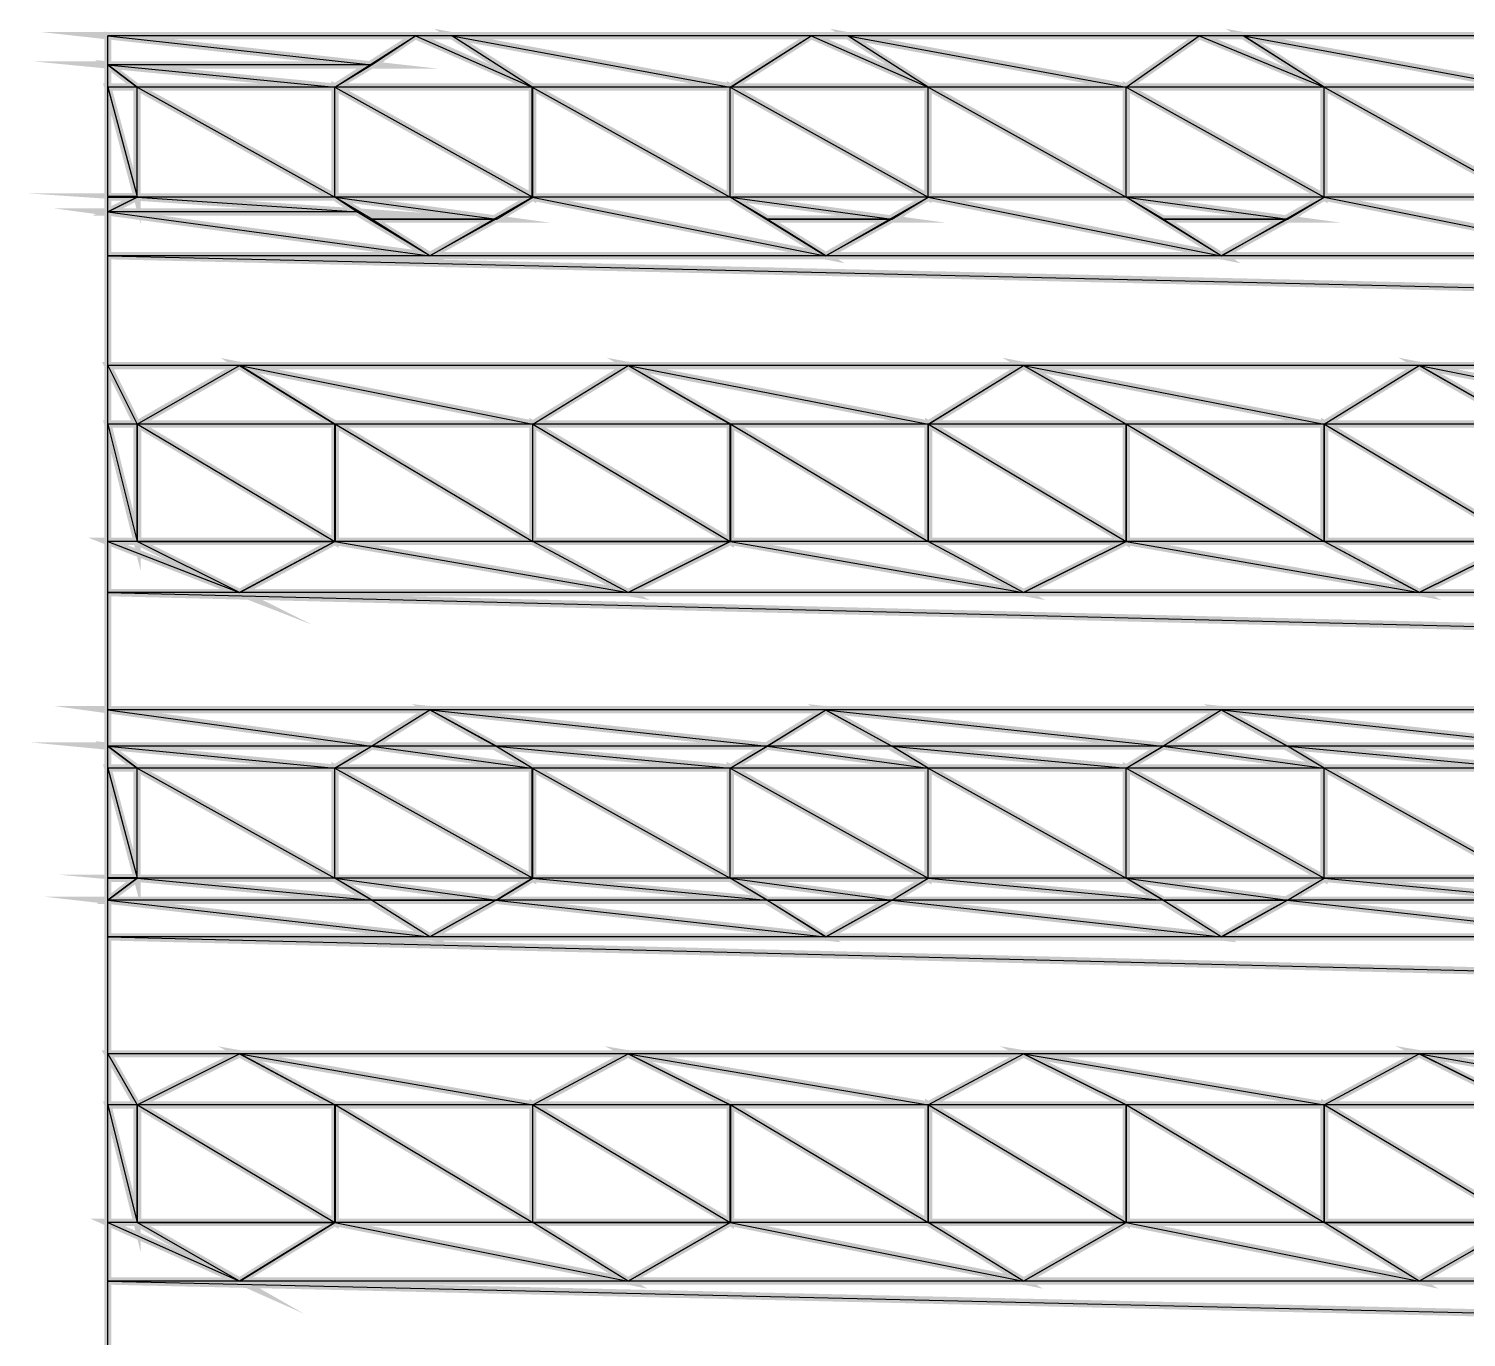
# Model space of a CAD drawing. Header units: metres. Extents: x 3290 to 4536, y 1562 to 1983.
# Drawn here: x 4196.54 to 4201.71, y 1675.25 to 1679.95 of the extents above; entities that cross this region are included whole.
import ezdxf

# ---------------------------------------------------------------- set-up
doc = ezdxf.new("R2010")
doc.units = ezdxf.units.M
for name, color, linetype in [('C00-00-00-BLACK', 7, 'Continuous'), ('C62-64-65', 252, 'Continuous'), ('C93-95-97', 253, 'Continuous')]:
    doc.layers.add(name, color=color, linetype=linetype)

msp = doc.modelspace()

# ---------------------------------------------------------------- linework, layer by layer
at = {"layer": 'C00-00-00-BLACK', "const_width": 0.0263}
for points in [[(4196.8216, 1679.9252), (4213.812, 1679.9252)], [(4196.8216, 1671.552), (4196.8216, 1679.9252)], [(4197.6378, 1679.7407), (4197.9272, 1679.9252)], [(4198.0589, 1679.9252), (4198.3496, 1679.7407)], [(4199.0595, 1679.7407), (4199.3508, 1679.9252)], [(4199.4818, 1679.9252), (4199.7706, 1679.7407)], [(4200.4831, 1679.7407), (4200.7458, 1679.9252)], [(4200.9035, 1679.9252), (4201.1942, 1679.7407)], [(4196.8216, 1679.8202), (4196.9266, 1679.7407)], [(4196.9266, 1679.7407), (4196.9266, 1679.3451)], [(4197.6378, 1679.7407), (4197.6378, 1679.3451)], [(4198.3496, 1679.7407), (4198.3496, 1679.3451)], [(4199.0595, 1679.7407), (4199.0595, 1679.3451)], [(4199.7706, 1679.7407), (4199.7706, 1679.3451)], [(4200.4831, 1679.7407), (4200.4831, 1679.3451)], [(4201.1942, 1679.7407), (4201.1942, 1679.3451)], [(4196.8216, 1679.2916), (4196.9266, 1679.3451)], [(4197.6378, 1679.3451), (4197.9794, 1679.1345)], [(4197.9794, 1679.1345), (4198.3496, 1679.3451)], [(4199.0595, 1679.3451), (4199.403, 1679.1345)], [(4199.403, 1679.1345), (4199.7706, 1679.3451)], [(4200.4831, 1679.3451), (4200.8247, 1679.1345)], [(4200.8247, 1679.1345), (4201.1942, 1679.3451)], [(4196.9266, 1678.5289), (4197.2949, 1678.7395)], [(4197.2949, 1678.7395), (4197.6378, 1678.5289)], [(4198.3496, 1678.5289), (4198.6918, 1678.7395)], [(4198.6918, 1678.7395), (4199.0595, 1678.5289)], [(4199.7706, 1678.5289), (4200.1141, 1678.7395)], [(4200.1141, 1678.7395), (4200.4831, 1678.5289)], [(4201.1942, 1678.5289), (4201.5358, 1678.7395)], [(4201.5358, 1678.7395), (4201.906, 1678.5289)], [(4196.9266, 1678.5289), (4196.9266, 1678.1072)], [(4197.6378, 1678.5289), (4197.6378, 1678.1072)], [(4198.3496, 1678.5289), (4198.3496, 1678.1072)], [(4199.0595, 1678.5289), (4199.0595, 1678.1072)], [(4199.7706, 1678.5289), (4199.7706, 1678.1072)], [(4200.4831, 1678.5289), (4200.4831, 1678.1072)], [(4201.1942, 1678.5289), (4201.1942, 1678.1072)], [(4196.9266, 1678.1072), (4197.2949, 1677.9233)], [(4197.2949, 1677.9233), (4197.6378, 1678.1072)], [(4198.3496, 1678.1072), (4198.6918, 1677.9233)], [(4198.6918, 1677.9233), (4199.0595, 1678.1072)], [(4199.7706, 1678.1072), (4200.1141, 1677.9233)], [(4200.1141, 1677.9233), (4200.4831, 1678.1072)], [(4201.1942, 1678.1072), (4201.5358, 1677.9233)], [(4201.5358, 1677.9233), (4201.906, 1678.1072)], [(4197.6378, 1677.2923), (4197.9794, 1677.5022)], [(4197.9794, 1677.5022), (4198.3496, 1677.2923)], [(4199.0595, 1677.2923), (4199.403, 1677.5022)], [(4199.403, 1677.5022), (4199.7706, 1677.2923)], [(4200.4831, 1677.2923), (4200.8247, 1677.5022)], [(4200.8247, 1677.5022), (4201.1942, 1677.2923)], [(4196.8216, 1677.3712), (4196.9266, 1677.2923)], [(4196.9266, 1677.2923), (4196.9266, 1676.896)], [(4197.6378, 1677.2923), (4197.6378, 1676.896)], [(4198.3496, 1677.2923), (4198.3496, 1676.896)], [(4199.0595, 1677.2923), (4199.0595, 1676.896)], [(4199.7706, 1677.2923), (4199.7706, 1676.896)], [(4200.4831, 1677.2923), (4200.4831, 1676.896)], [(4201.1942, 1677.2923), (4201.1942, 1676.896)], [(4196.8216, 1676.8172), (4196.9266, 1676.896)], [(4197.6378, 1676.896), (4197.9794, 1676.6855)], [(4197.9794, 1676.6855), (4198.3496, 1676.896)], [(4199.0595, 1676.896), (4199.403, 1676.6855)], [(4199.403, 1676.6855), (4199.7706, 1676.896)], [(4200.4831, 1676.896), (4200.8247, 1676.6855)], [(4200.8247, 1676.6855), (4201.1942, 1676.896)], [(4196.9266, 1676.0811), (4197.2949, 1676.265)], [(4197.2949, 1676.265), (4197.6378, 1676.0811)], [(4198.3496, 1676.0811), (4198.6918, 1676.265)], [(4198.6918, 1676.265), (4199.0595, 1676.0811)], [(4199.7706, 1676.0811), (4200.1141, 1676.265)], [(4200.1141, 1676.265), (4200.4831, 1676.0811)], [(4201.1942, 1676.0811), (4201.5358, 1676.265)], [(4201.5358, 1676.265), (4201.906, 1676.0811)], [(4196.9266, 1676.0811), (4196.9266, 1675.6588)], [(4197.6378, 1676.0811), (4197.6378, 1675.6588)], [(4198.3496, 1676.0811), (4198.3496, 1675.6588)], [(4199.0595, 1676.0811), (4199.0595, 1675.6588)], [(4199.7706, 1676.0811), (4199.7706, 1675.6588)], [(4200.4831, 1676.0811), (4200.4831, 1675.6588)], [(4201.1942, 1676.0811), (4201.1942, 1675.6588)], [(4196.9266, 1675.6588), (4197.2949, 1675.4482)], [(4197.2949, 1675.4482), (4197.6378, 1675.6588)], [(4198.3496, 1675.6588), (4198.6918, 1675.4482)], [(4198.6918, 1675.4482), (4199.0595, 1675.6588)], [(4199.7706, 1675.6588), (4200.1141, 1675.4482)], [(4200.1141, 1675.4482), (4200.4831, 1675.6588)], [(4201.1942, 1675.6588), (4201.5358, 1675.4482)], [(4201.5358, 1675.4482), (4201.906, 1675.6588)]]:
    msp.add_lwpolyline(points, dxfattribs=at)
at = {"layer": 'C62-64-65', "const_width": 0.0263}
for points in [[(4197.9272, 1679.9252), (4198.3477, 1679.7407), (4197.6378, 1679.7407), (4197.9272, 1679.9252)], [(4198.0589, 1679.9252), (4197.9272, 1679.9252), (4198.3477, 1679.7407), (4198.0589, 1679.9252)], [(4199.3508, 1679.9252), (4199.7706, 1679.7407), (4199.0613, 1679.7407), (4199.3508, 1679.9252)], [(4199.4818, 1679.9252), (4199.3508, 1679.9252), (4199.7706, 1679.7407), (4199.4818, 1679.9252)], [(4200.7458, 1679.9252), (4201.1942, 1679.7407), (4200.4831, 1679.7407), (4200.7458, 1679.9252)], [(4200.9035, 1679.9252), (4200.7458, 1679.9252), (4201.1942, 1679.7407), (4200.9035, 1679.9252)], [(4196.8216, 1679.8202), (4196.9266, 1679.7407), (4196.8216, 1679.7407), (4196.8216, 1679.8202)], [(4196.8216, 1679.7407), (4196.9266, 1679.3469), (4196.8216, 1679.3469), (4196.8216, 1679.7407)], [(4197.6378, 1679.7407), (4198.3496, 1679.3451), (4197.6378, 1679.3451), (4197.6378, 1679.7407)], [(4199.0595, 1679.7407), (4199.7706, 1679.3451), (4199.0595, 1679.3451), (4199.0595, 1679.7407)], [(4200.4831, 1679.7407), (4201.1942, 1679.3451), (4200.4831, 1679.3451), (4200.4831, 1679.7407)], [(4196.9266, 1679.7407), (4196.8216, 1679.7407), (4196.9266, 1679.3469), (4196.9266, 1679.7407)], [(4198.3496, 1679.7407), (4197.6378, 1679.7407), (4198.3496, 1679.3451), (4198.3496, 1679.7407)], [(4199.7706, 1679.7407), (4199.0595, 1679.7407), (4199.7706, 1679.3451), (4199.7706, 1679.7407)], [(4201.1942, 1679.7407), (4200.4831, 1679.7407), (4201.1942, 1679.3451), (4201.1942, 1679.7407)], [(4196.8216, 1679.3451), (4196.9266, 1679.3451), (4196.8216, 1679.2916), (4196.8216, 1679.3451)], [(4198.3496, 1679.3451), (4197.6378, 1679.3451), (4198.2185, 1679.2662), (4198.3496, 1679.3451)], [(4197.6378, 1679.3451), (4198.2185, 1679.2662), (4197.7713, 1679.2662), (4197.6378, 1679.3451)], [(4199.7706, 1679.3451), (4199.0595, 1679.3451), (4199.6402, 1679.2662), (4199.7706, 1679.3451)], [(4199.0595, 1679.3451), (4199.6402, 1679.2662), (4199.1924, 1679.2662), (4199.0595, 1679.3451)], [(4201.1942, 1679.3451), (4200.4831, 1679.3451), (4201.0625, 1679.2662), (4201.1942, 1679.3451)], [(4200.4831, 1679.3451), (4201.0625, 1679.2662), (4200.616, 1679.2662), (4200.4831, 1679.3451)], [(4197.7701, 1679.2662), (4198.2166, 1679.2662), (4197.9794, 1679.1345), (4197.7701, 1679.2662)], [(4199.1905, 1679.2662), (4199.6402, 1679.2662), (4199.403, 1679.1345), (4199.1905, 1679.2662)], [(4200.6141, 1679.2662), (4201.0625, 1679.2662), (4200.8247, 1679.1345), (4200.6141, 1679.2662)], [(4197.2949, 1678.7395), (4197.6378, 1678.5289), (4196.9266, 1678.5289), (4197.2949, 1678.7395)], [(4198.6918, 1678.7395), (4199.0595, 1678.5289), (4198.3496, 1678.5289), (4198.6918, 1678.7395)], [(4200.1141, 1678.7395), (4200.4831, 1678.5289), (4199.7706, 1678.5289), (4200.1141, 1678.7395)], [(4201.5358, 1678.7395), (4201.906, 1678.5289), (4201.1942, 1678.5289), (4201.5358, 1678.7395)], [(4197.6378, 1678.5289), (4196.9285, 1678.5289), (4197.6378, 1678.1072), (4197.6378, 1678.5289)], [(4196.9285, 1678.5289), (4197.6378, 1678.1072), (4196.9285, 1678.1072), (4196.9285, 1678.5289)], [(4199.0595, 1678.5289), (4198.3496, 1678.5289), (4199.0595, 1678.1072), (4199.0595, 1678.5289)], [(4198.3496, 1678.5289), (4199.0595, 1678.1072), (4198.3496, 1678.1072), (4198.3496, 1678.5289)], [(4200.4831, 1678.5289), (4199.7725, 1678.5289), (4200.4831, 1678.1072), (4200.4831, 1678.5289)], [(4199.7725, 1678.5289), (4200.4831, 1678.1072), (4199.7725, 1678.1072), (4199.7725, 1678.5289)], [(4201.906, 1678.5289), (4201.1961, 1678.5289), (4201.906, 1678.1072), (4201.906, 1678.5289)], [(4201.1961, 1678.5289), (4201.906, 1678.1072), (4201.1961, 1678.1072), (4201.1961, 1678.5289)], [(4196.9266, 1678.1072), (4197.6378, 1678.1072), (4197.2949, 1677.9233), (4196.9266, 1678.1072)], [(4198.3496, 1678.1072), (4199.0595, 1678.1072), (4198.6918, 1677.9233), (4198.3496, 1678.1072)], [(4199.7706, 1678.1072), (4200.4831, 1678.1072), (4200.1141, 1677.9233), (4199.7706, 1678.1072)], [(4201.1942, 1678.1072), (4201.906, 1678.1072), (4201.5358, 1677.9233), (4201.1942, 1678.1072)], [(4197.9794, 1677.5022), (4198.2166, 1677.3712), (4197.7701, 1677.3712), (4197.9794, 1677.5022)], [(4199.403, 1677.5022), (4199.6402, 1677.3712), (4199.1905, 1677.3712), (4199.403, 1677.5022)], [(4200.8247, 1677.5022), (4201.0625, 1677.3712), (4200.6141, 1677.3712), (4200.8247, 1677.5022)], [(4196.8216, 1677.3712), (4196.9266, 1677.2923), (4196.8216, 1677.2923), (4196.8216, 1677.3712)], [(4196.8216, 1677.2923), (4196.9266, 1676.8979), (4196.8216, 1676.8979), (4196.8216, 1677.2923)], [(4198.2166, 1677.3712), (4197.7701, 1677.3712), (4198.3477, 1677.2923), (4198.2166, 1677.3712)], [(4197.7701, 1677.3712), (4198.3477, 1677.2923), (4197.6365, 1677.2923), (4197.7701, 1677.3712)], [(4199.6402, 1677.3712), (4199.1924, 1677.3712), (4199.7706, 1677.2923), (4199.6402, 1677.3712)], [(4199.1924, 1677.3712), (4199.7706, 1677.2923), (4199.0595, 1677.2923), (4199.1924, 1677.3712)], [(4201.0625, 1677.3712), (4200.616, 1677.3712), (4201.1942, 1677.2923), (4201.0625, 1677.3712)], [(4200.616, 1677.3712), (4201.1942, 1677.2923), (4200.4831, 1677.2923), (4200.616, 1677.3712)], [(4196.9266, 1677.2923), (4196.8216, 1677.2923), (4196.9266, 1676.8979), (4196.9266, 1677.2923)], [(4198.3496, 1677.2923), (4197.6378, 1677.2923), (4198.3496, 1676.896), (4198.3496, 1677.2923)], [(4197.6378, 1677.2923), (4198.3496, 1676.896), (4197.6378, 1676.896), (4197.6378, 1677.2923)], [(4199.7706, 1677.2923), (4199.0595, 1677.2923), (4199.7706, 1676.896), (4199.7706, 1677.2923)], [(4199.0595, 1677.2923), (4199.7706, 1676.896), (4199.0595, 1676.896), (4199.0595, 1677.2923)], [(4201.1942, 1677.2923), (4200.4831, 1677.2923), (4201.1942, 1676.896), (4201.1942, 1677.2923)], [(4200.4831, 1677.2923), (4201.1942, 1676.896), (4200.4831, 1676.896), (4200.4831, 1677.2923)], [(4196.8216, 1676.896), (4196.9266, 1676.896), (4196.8216, 1676.8172), (4196.8216, 1676.896)], [(4198.3496, 1676.896), (4197.6378, 1676.896), (4198.2185, 1676.8172), (4198.3496, 1676.896)], [(4197.6378, 1676.896), (4198.2185, 1676.8172), (4197.7713, 1676.8172), (4197.6378, 1676.896)], [(4199.7706, 1676.896), (4199.0595, 1676.896), (4199.6402, 1676.8172), (4199.7706, 1676.896)], [(4199.0595, 1676.896), (4199.6402, 1676.8172), (4199.1924, 1676.8172), (4199.0595, 1676.896)], [(4201.1942, 1676.896), (4200.4831, 1676.896), (4201.0625, 1676.8172), (4201.1942, 1676.896)], [(4200.4831, 1676.896), (4201.0625, 1676.8172), (4200.616, 1676.8172), (4200.4831, 1676.896)], [(4197.7701, 1676.8172), (4198.2166, 1676.8172), (4197.9794, 1676.6855), (4197.7701, 1676.8172)], [(4199.1905, 1676.8172), (4199.6402, 1676.8172), (4199.403, 1676.6855), (4199.1905, 1676.8172)], [(4200.6141, 1676.8172), (4201.0625, 1676.8172), (4200.8247, 1676.6855), (4200.6141, 1676.8172)], [(4197.2949, 1676.265), (4197.6378, 1676.0811), (4196.9266, 1676.0811), (4197.2949, 1676.265)], [(4198.6918, 1676.265), (4199.0595, 1676.0811), (4198.3496, 1676.0811), (4198.6918, 1676.265)], [(4200.1141, 1676.265), (4200.4831, 1676.0811), (4199.7706, 1676.0811), (4200.1141, 1676.265)], [(4201.5358, 1676.265), (4201.906, 1676.0811), (4201.1942, 1676.0811), (4201.5358, 1676.265)], [(4197.6378, 1676.0811), (4196.9285, 1676.0811), (4197.6378, 1675.6588), (4197.6378, 1676.0811)], [(4196.9285, 1676.0811), (4197.6378, 1675.6588), (4196.9285, 1675.6588), (4196.9285, 1676.0811)], [(4199.0595, 1676.0811), (4198.3496, 1676.0811), (4199.0595, 1675.6588), (4199.0595, 1676.0811)], [(4198.3496, 1676.0811), (4199.0595, 1675.6588), (4198.3496, 1675.6588), (4198.3496, 1676.0811)], [(4200.4831, 1676.0811), (4199.7725, 1676.0811), (4200.4831, 1675.6588), (4200.4831, 1676.0811)], [(4199.7725, 1676.0811), (4200.4831, 1675.6588), (4199.7725, 1675.6588), (4199.7725, 1676.0811)], [(4201.906, 1676.0811), (4201.1961, 1676.0811), (4201.906, 1675.6588), (4201.906, 1676.0811)], [(4201.1961, 1676.0811), (4201.906, 1675.6588), (4201.1961, 1675.6588), (4201.1961, 1676.0811)], [(4196.9266, 1675.6588), (4197.6378, 1675.6588), (4197.2949, 1675.4482), (4196.9266, 1675.6588)], [(4198.3496, 1675.6588), (4199.0595, 1675.6588), (4198.6918, 1675.4482), (4198.3496, 1675.6588)], [(4199.7706, 1675.6588), (4200.4831, 1675.6588), (4200.1141, 1675.4482), (4199.7706, 1675.6588)], [(4201.1942, 1675.6588), (4201.906, 1675.6588), (4201.5358, 1675.4482), (4201.1942, 1675.6588)]]:
    msp.add_lwpolyline(points, close=True, dxfattribs=at)
at = {"layer": 'C62-64-65'}
for points in [[(4197.9272, 1679.9252), (4198.3477, 1679.7407), (4197.6378, 1679.7407), (4197.9272, 1679.9252)], [(4198.0589, 1679.9252), (4197.9272, 1679.9252), (4198.3477, 1679.7407), (4198.0589, 1679.9252)], [(4199.3508, 1679.9252), (4199.7706, 1679.7407), (4199.0613, 1679.7407), (4199.3508, 1679.9252)], [(4199.4818, 1679.9252), (4199.3508, 1679.9252), (4199.7706, 1679.7407), (4199.4818, 1679.9252)], [(4200.7458, 1679.9252), (4201.1942, 1679.7407), (4200.4831, 1679.7407), (4200.7458, 1679.9252)], [(4200.9035, 1679.9252), (4200.7458, 1679.9252), (4201.1942, 1679.7407), (4200.9035, 1679.9252)], [(4196.8216, 1679.8202), (4196.9266, 1679.7407), (4196.8216, 1679.7407), (4196.8216, 1679.8202)], [(4196.9266, 1679.7407), (4196.8216, 1679.7407), (4196.9266, 1679.3469), (4196.9266, 1679.7407)], [(4196.8216, 1679.7407), (4196.9266, 1679.3469), (4196.8216, 1679.3469), (4196.8216, 1679.7407)], [(4198.3496, 1679.7407), (4197.6378, 1679.7407), (4198.3496, 1679.3451), (4198.3496, 1679.7407)], [(4197.6378, 1679.7407), (4198.3496, 1679.3451), (4197.6378, 1679.3451), (4197.6378, 1679.7407)], [(4199.7706, 1679.7407), (4199.0595, 1679.7407), (4199.7706, 1679.3451), (4199.7706, 1679.7407)], [(4199.0595, 1679.7407), (4199.7706, 1679.3451), (4199.0595, 1679.3451), (4199.0595, 1679.7407)], [(4201.1942, 1679.7407), (4200.4831, 1679.7407), (4201.1942, 1679.3451), (4201.1942, 1679.7407)], [(4200.4831, 1679.7407), (4201.1942, 1679.3451), (4200.4831, 1679.3451), (4200.4831, 1679.7407)], [(4196.8216, 1679.3451), (4196.9266, 1679.3451), (4196.8216, 1679.2916), (4196.8216, 1679.3451)], [(4198.3496, 1679.3451), (4197.6378, 1679.3451), (4198.2185, 1679.2662), (4198.3496, 1679.3451)], [(4197.6378, 1679.3451), (4198.2185, 1679.2662), (4197.7713, 1679.2662), (4197.6378, 1679.3451)], [(4199.7706, 1679.3451), (4199.0595, 1679.3451), (4199.6402, 1679.2662), (4199.7706, 1679.3451)], [(4199.0595, 1679.3451), (4199.6402, 1679.2662), (4199.1924, 1679.2662), (4199.0595, 1679.3451)], [(4201.1942, 1679.3451), (4200.4831, 1679.3451), (4201.0625, 1679.2662), (4201.1942, 1679.3451)], [(4200.4831, 1679.3451), (4201.0625, 1679.2662), (4200.616, 1679.2662), (4200.4831, 1679.3451)], [(4197.7701, 1679.2662), (4198.2166, 1679.2662), (4197.9794, 1679.1345), (4197.7701, 1679.2662)], [(4199.1905, 1679.2662), (4199.6402, 1679.2662), (4199.403, 1679.1345), (4199.1905, 1679.2662)], [(4200.6141, 1679.2662), (4201.0625, 1679.2662), (4200.8247, 1679.1345), (4200.6141, 1679.2662)], [(4197.2949, 1678.7395), (4197.6378, 1678.5289), (4196.9266, 1678.5289), (4197.2949, 1678.7395)], [(4198.6918, 1678.7395), (4199.0595, 1678.5289), (4198.3496, 1678.5289), (4198.6918, 1678.7395)], [(4200.1141, 1678.7395), (4200.4831, 1678.5289), (4199.7706, 1678.5289), (4200.1141, 1678.7395)], [(4201.5358, 1678.7395), (4201.906, 1678.5289), (4201.1942, 1678.5289), (4201.5358, 1678.7395)], [(4197.6378, 1678.5289), (4196.9285, 1678.5289), (4197.6378, 1678.1072), (4197.6378, 1678.5289)], [(4196.9285, 1678.5289), (4197.6378, 1678.1072), (4196.9285, 1678.1072), (4196.9285, 1678.5289)], [(4199.0595, 1678.5289), (4198.3496, 1678.5289), (4199.0595, 1678.1072), (4199.0595, 1678.5289)], [(4198.3496, 1678.5289), (4199.0595, 1678.1072), (4198.3496, 1678.1072), (4198.3496, 1678.5289)], [(4200.4831, 1678.5289), (4199.7725, 1678.5289), (4200.4831, 1678.1072), (4200.4831, 1678.5289)], [(4199.7725, 1678.5289), (4200.4831, 1678.1072), (4199.7725, 1678.1072), (4199.7725, 1678.5289)], [(4201.906, 1678.5289), (4201.1961, 1678.5289), (4201.906, 1678.1072), (4201.906, 1678.5289)], [(4201.1961, 1678.5289), (4201.906, 1678.1072), (4201.1961, 1678.1072), (4201.1961, 1678.5289)], [(4196.9266, 1678.1072), (4197.6378, 1678.1072), (4197.2949, 1677.9233), (4196.9266, 1678.1072)], [(4198.3496, 1678.1072), (4199.0595, 1678.1072), (4198.6918, 1677.9233), (4198.3496, 1678.1072)], [(4199.7706, 1678.1072), (4200.4831, 1678.1072), (4200.1141, 1677.9233), (4199.7706, 1678.1072)], [(4201.1942, 1678.1072), (4201.906, 1678.1072), (4201.5358, 1677.9233), (4201.1942, 1678.1072)], [(4197.9794, 1677.5022), (4198.2166, 1677.3712), (4197.7701, 1677.3712), (4197.9794, 1677.5022)], [(4199.403, 1677.5022), (4199.6402, 1677.3712), (4199.1905, 1677.3712), (4199.403, 1677.5022)], [(4200.8247, 1677.5022), (4201.0625, 1677.3712), (4200.6141, 1677.3712), (4200.8247, 1677.5022)], [(4196.8216, 1677.3712), (4196.9266, 1677.2923), (4196.8216, 1677.2923), (4196.8216, 1677.3712)], [(4197.7701, 1677.3712), (4198.3477, 1677.2923), (4197.6365, 1677.2923), (4197.7701, 1677.3712)], [(4198.2166, 1677.3712), (4197.7701, 1677.3712), (4198.3477, 1677.2923), (4198.2166, 1677.3712)], [(4199.1924, 1677.3712), (4199.7706, 1677.2923), (4199.0595, 1677.2923), (4199.1924, 1677.3712)], [(4199.6402, 1677.3712), (4199.1924, 1677.3712), (4199.7706, 1677.2923), (4199.6402, 1677.3712)], [(4200.616, 1677.3712), (4201.1942, 1677.2923), (4200.4831, 1677.2923), (4200.616, 1677.3712)], [(4201.0625, 1677.3712), (4200.616, 1677.3712), (4201.1942, 1677.2923), (4201.0625, 1677.3712)], [(4196.9266, 1677.2923), (4196.8216, 1677.2923), (4196.9266, 1676.8979), (4196.9266, 1677.2923)], [(4196.8216, 1677.2923), (4196.9266, 1676.8979), (4196.8216, 1676.8979), (4196.8216, 1677.2923)], [(4198.3496, 1677.2923), (4197.6378, 1677.2923), (4198.3496, 1676.896), (4198.3496, 1677.2923)], [(4197.6378, 1677.2923), (4198.3496, 1676.896), (4197.6378, 1676.896), (4197.6378, 1677.2923)], [(4199.7706, 1677.2923), (4199.0595, 1677.2923), (4199.7706, 1676.896), (4199.7706, 1677.2923)], [(4199.0595, 1677.2923), (4199.7706, 1676.896), (4199.0595, 1676.896), (4199.0595, 1677.2923)], [(4201.1942, 1677.2923), (4200.4831, 1677.2923), (4201.1942, 1676.896), (4201.1942, 1677.2923)], [(4200.4831, 1677.2923), (4201.1942, 1676.896), (4200.4831, 1676.896), (4200.4831, 1677.2923)], [(4196.8216, 1676.896), (4196.9266, 1676.896), (4196.8216, 1676.8172), (4196.8216, 1676.896)], [(4198.3496, 1676.896), (4197.6378, 1676.896), (4198.2185, 1676.8172), (4198.3496, 1676.896)], [(4197.6378, 1676.896), (4198.2185, 1676.8172), (4197.7713, 1676.8172), (4197.6378, 1676.896)], [(4199.7706, 1676.896), (4199.0595, 1676.896), (4199.6402, 1676.8172), (4199.7706, 1676.896)], [(4199.0595, 1676.896), (4199.6402, 1676.8172), (4199.1924, 1676.8172), (4199.0595, 1676.896)], [(4201.1942, 1676.896), (4200.4831, 1676.896), (4201.0625, 1676.8172), (4201.1942, 1676.896)], [(4200.4831, 1676.896), (4201.0625, 1676.8172), (4200.616, 1676.8172), (4200.4831, 1676.896)], [(4197.7701, 1676.8172), (4198.2166, 1676.8172), (4197.9794, 1676.6855), (4197.7701, 1676.8172)], [(4199.1905, 1676.8172), (4199.6402, 1676.8172), (4199.403, 1676.6855), (4199.1905, 1676.8172)], [(4200.6141, 1676.8172), (4201.0625, 1676.8172), (4200.8247, 1676.6855), (4200.6141, 1676.8172)], [(4197.2949, 1676.265), (4197.6378, 1676.0811), (4196.9266, 1676.0811), (4197.2949, 1676.265)], [(4198.6918, 1676.265), (4199.0595, 1676.0811), (4198.3496, 1676.0811), (4198.6918, 1676.265)], [(4200.1141, 1676.265), (4200.4831, 1676.0811), (4199.7706, 1676.0811), (4200.1141, 1676.265)], [(4201.5358, 1676.265), (4201.906, 1676.0811), (4201.1942, 1676.0811), (4201.5358, 1676.265)], [(4197.6378, 1676.0811), (4196.9285, 1676.0811), (4197.6378, 1675.6588), (4197.6378, 1676.0811)], [(4196.9285, 1676.0811), (4197.6378, 1675.6588), (4196.9285, 1675.6588), (4196.9285, 1676.0811)], [(4199.0595, 1676.0811), (4198.3496, 1676.0811), (4199.0595, 1675.6588), (4199.0595, 1676.0811)], [(4198.3496, 1676.0811), (4199.0595, 1675.6588), (4198.3496, 1675.6588), (4198.3496, 1676.0811)], [(4200.4831, 1676.0811), (4199.7725, 1676.0811), (4200.4831, 1675.6588), (4200.4831, 1676.0811)], [(4199.7725, 1676.0811), (4200.4831, 1675.6588), (4199.7725, 1675.6588), (4199.7725, 1676.0811)], [(4201.906, 1676.0811), (4201.1961, 1676.0811), (4201.906, 1675.6588), (4201.906, 1676.0811)], [(4201.1961, 1676.0811), (4201.906, 1675.6588), (4201.1961, 1675.6588), (4201.1961, 1676.0811)], [(4196.9266, 1675.6588), (4197.6378, 1675.6588), (4197.2949, 1675.4482), (4196.9266, 1675.6588)], [(4198.3496, 1675.6588), (4199.0595, 1675.6588), (4198.6918, 1675.4482), (4198.3496, 1675.6588)], [(4199.7706, 1675.6588), (4200.4831, 1675.6588), (4200.1141, 1675.4482), (4199.7706, 1675.6588)], [(4201.1942, 1675.6588), (4201.906, 1675.6588), (4201.5358, 1675.4482), (4201.1942, 1675.6588)]]:
    msp.add_lwpolyline(points, close=True, dxfattribs=at)
at = {"layer": 'C93-95-97', "const_width": 0.0263}
for points in [[(4197.9272, 1679.9252), (4196.8216, 1679.9252), (4197.7701, 1679.8202), (4197.9272, 1679.9252)], [(4196.8216, 1679.9252), (4197.7701, 1679.8202), (4196.8216, 1679.8202), (4196.8216, 1679.9252)], [(4199.3508, 1679.9252), (4198.0589, 1679.9252), (4199.0595, 1679.7407), (4199.3508, 1679.9252)], [(4198.0589, 1679.9252), (4199.0595, 1679.7407), (4198.3477, 1679.7407), (4198.0589, 1679.9252)], [(4200.7458, 1679.9252), (4199.4818, 1679.9252), (4200.4831, 1679.7407), (4200.7458, 1679.9252)], [(4199.4818, 1679.9252), (4200.4831, 1679.7407), (4199.7706, 1679.7407), (4199.4818, 1679.9252)], [(4202.1687, 1679.9252), (4200.9048, 1679.9252), (4201.906, 1679.7407), (4202.1687, 1679.9252)], [(4200.9048, 1679.9252), (4201.906, 1679.7407), (4201.1942, 1679.7407), (4200.9048, 1679.9252)], [(4197.7701, 1679.8202), (4196.8216, 1679.8202), (4197.6378, 1679.7407), (4197.7701, 1679.8202)], [(4196.8216, 1679.8202), (4197.6378, 1679.7407), (4196.9266, 1679.7407), (4196.8216, 1679.8202)], [(4196.9266, 1679.7407), (4197.6378, 1679.3451), (4196.9266, 1679.3451), (4196.9266, 1679.7407)], [(4198.3477, 1679.7407), (4199.0595, 1679.3451), (4198.3477, 1679.3451), (4198.3477, 1679.7407)], [(4199.7706, 1679.7407), (4200.4831, 1679.3451), (4199.7706, 1679.3451), (4199.7706, 1679.7407)], [(4201.1942, 1679.7407), (4201.906, 1679.3451), (4201.1942, 1679.3451), (4201.1942, 1679.7407)], [(4197.6378, 1679.7407), (4196.9266, 1679.7407), (4197.6378, 1679.3451), (4197.6378, 1679.7407)], [(4199.0595, 1679.7407), (4198.3477, 1679.7407), (4199.0595, 1679.3451), (4199.0595, 1679.7407)], [(4200.4831, 1679.7407), (4199.7706, 1679.7407), (4200.4831, 1679.3451), (4200.4831, 1679.7407)], [(4201.906, 1679.7407), (4201.1942, 1679.7407), (4201.906, 1679.3451), (4201.906, 1679.7407)], [(4197.6378, 1679.3451), (4196.9266, 1679.3451), (4197.7167, 1679.2916), (4197.6378, 1679.3451)], [(4196.9266, 1679.3451), (4197.7167, 1679.2916), (4196.8216, 1679.2916), (4196.9266, 1679.3451)], [(4198.3477, 1679.3451), (4199.4011, 1679.1345), (4197.9794, 1679.1345), (4198.3477, 1679.3451)], [(4199.0595, 1679.3451), (4198.3477, 1679.3451), (4199.4011, 1679.1345), (4199.0595, 1679.3451)], [(4199.7706, 1679.3451), (4200.8247, 1679.1345), (4199.403, 1679.1345), (4199.7706, 1679.3451)], [(4200.4831, 1679.3451), (4199.7706, 1679.3451), (4200.8247, 1679.1345), (4200.4831, 1679.3451)], [(4201.1942, 1679.3451), (4202.2482, 1679.1345), (4200.8265, 1679.1345), (4201.1942, 1679.3451)], [(4201.906, 1679.3451), (4201.1942, 1679.3451), (4202.2482, 1679.1345), (4201.906, 1679.3451)], [(4197.7167, 1679.2916), (4196.8216, 1679.2916), (4197.9794, 1679.1345), (4197.7167, 1679.2916)], [(4196.8216, 1679.2916), (4197.9794, 1679.1345), (4196.8216, 1679.1345), (4196.8216, 1679.2916)], [(4196.8216, 1679.1345), (4213.812, 1678.7395), (4196.8216, 1678.7395), (4196.8216, 1679.1345)], [(4213.812, 1679.1345), (4196.8216, 1679.1345), (4213.812, 1678.7395), (4213.812, 1679.1345)], [(4196.8216, 1678.7395), (4196.9266, 1678.5289), (4196.8216, 1678.5289), (4196.8216, 1678.7395)], [(4197.2949, 1678.7395), (4196.8216, 1678.7395), (4196.9266, 1678.5289), (4197.2949, 1678.7395)], [(4198.6918, 1678.7395), (4197.2962, 1678.7395), (4198.3496, 1678.5289), (4198.6918, 1678.7395)], [(4197.2962, 1678.7395), (4198.3496, 1678.5289), (4197.6378, 1678.5289), (4197.2962, 1678.7395)], [(4200.1141, 1678.7395), (4198.6918, 1678.7395), (4199.7725, 1678.5289), (4200.1141, 1678.7395)], [(4198.6918, 1678.7395), (4199.7725, 1678.5289), (4199.0613, 1678.5289), (4198.6918, 1678.7395)], [(4201.5358, 1678.7395), (4200.1135, 1678.7395), (4201.1942, 1678.5289), (4201.5358, 1678.7395)], [(4200.1135, 1678.7395), (4201.1942, 1678.5289), (4200.4831, 1678.5289), (4200.1135, 1678.7395)], [(4202.9594, 1678.7395), (4201.5377, 1678.7395), (4202.5911, 1678.5289), (4202.9594, 1678.7395)], [(4201.5377, 1678.7395), (4202.5911, 1678.5289), (4201.906, 1678.5289), (4201.5377, 1678.7395)], [(4196.8216, 1678.5289), (4196.9266, 1678.1072), (4196.8216, 1678.1072), (4196.8216, 1678.5289)], [(4196.9266, 1678.5289), (4196.8216, 1678.5289), (4196.9266, 1678.1072), (4196.9266, 1678.5289)], [(4198.3496, 1678.5289), (4197.6396, 1678.5289), (4198.3496, 1678.1072), (4198.3496, 1678.5289)], [(4197.6396, 1678.5289), (4198.3496, 1678.1072), (4197.6396, 1678.1072), (4197.6396, 1678.5289)], [(4199.7706, 1678.5289), (4199.0613, 1678.5289), (4199.7706, 1678.1072), (4199.7706, 1678.5289)], [(4199.0613, 1678.5289), (4199.7706, 1678.1072), (4199.0613, 1678.1072), (4199.0613, 1678.5289)], [(4201.1942, 1678.5289), (4200.4837, 1678.5289), (4201.1942, 1678.1072), (4201.1942, 1678.5289)], [(4200.4837, 1678.5289), (4201.1942, 1678.1072), (4200.4837, 1678.1072), (4200.4837, 1678.5289)], [(4196.9266, 1678.1072), (4196.8216, 1678.1072), (4197.2949, 1677.9233), (4196.9266, 1678.1072)], [(4196.8216, 1678.1072), (4197.2949, 1677.9233), (4196.8216, 1677.9233), (4196.8216, 1678.1072)], [(4197.6378, 1678.1072), (4198.6918, 1677.9233), (4197.2962, 1677.9233), (4197.6378, 1678.1072)], [(4198.3496, 1678.1072), (4197.6378, 1678.1072), (4198.6918, 1677.9233), (4198.3496, 1678.1072)], [(4199.0595, 1678.1072), (4200.1141, 1677.9233), (4198.6918, 1677.9233), (4199.0595, 1678.1072)], [(4199.7706, 1678.1072), (4199.0595, 1678.1072), (4200.1141, 1677.9233), (4199.7706, 1678.1072)], [(4200.4831, 1678.1072), (4201.5377, 1677.9233), (4200.1141, 1677.9233), (4200.4831, 1678.1072)], [(4201.1942, 1678.1072), (4200.4831, 1678.1072), (4201.5377, 1677.9233), (4201.1942, 1678.1072)], [(4201.906, 1678.1072), (4202.9594, 1677.9233), (4201.5358, 1677.9233), (4201.906, 1678.1072)], [(4196.8216, 1677.9233), (4213.812, 1677.5022), (4196.8216, 1677.5022), (4196.8216, 1677.9233)], [(4213.812, 1677.9233), (4196.8216, 1677.9233), (4213.812, 1677.5022), (4213.812, 1677.9233)], [(4197.9794, 1677.5022), (4196.8216, 1677.5022), (4197.7701, 1677.3712), (4197.9794, 1677.5022)], [(4196.8216, 1677.5022), (4197.7701, 1677.3712), (4196.8216, 1677.3712), (4196.8216, 1677.5022)], [(4199.403, 1677.5022), (4197.9794, 1677.5022), (4199.1924, 1677.3712), (4199.403, 1677.5022)], [(4197.9794, 1677.5022), (4199.1924, 1677.3712), (4198.2185, 1677.3712), (4197.9794, 1677.5022)], [(4200.8247, 1677.5022), (4199.4011, 1677.5022), (4200.6141, 1677.3712), (4200.8247, 1677.5022)], [(4199.4011, 1677.5022), (4200.6141, 1677.3712), (4199.6402, 1677.3712), (4199.4011, 1677.5022)], [(4202.2482, 1677.5022), (4200.8247, 1677.5022), (4202.0377, 1677.3712), (4202.2482, 1677.5022)], [(4200.8247, 1677.5022), (4202.0377, 1677.3712), (4201.0625, 1677.3712), (4200.8247, 1677.5022)], [(4196.8216, 1677.3712), (4197.6378, 1677.2923), (4196.9266, 1677.2923), (4196.8216, 1677.3712)], [(4198.2166, 1677.3712), (4199.0595, 1677.2923), (4198.3477, 1677.2923), (4198.2166, 1677.3712)], [(4199.6402, 1677.3712), (4200.4831, 1677.2923), (4199.7706, 1677.2923), (4199.6402, 1677.3712)], [(4201.0625, 1677.3712), (4201.906, 1677.2923), (4201.1942, 1677.2923), (4201.0625, 1677.3712)], [(4197.7701, 1677.3712), (4196.8216, 1677.3712), (4197.6378, 1677.2923), (4197.7701, 1677.3712)], [(4199.1905, 1677.3712), (4198.2166, 1677.3712), (4199.0595, 1677.2923), (4199.1905, 1677.3712)], [(4200.6141, 1677.3712), (4199.6402, 1677.3712), (4200.4831, 1677.2923), (4200.6141, 1677.3712)], [(4202.0377, 1677.3712), (4201.0625, 1677.3712), (4201.906, 1677.2923), (4202.0377, 1677.3712)], [(4197.6378, 1677.2923), (4196.9266, 1677.2923), (4197.6378, 1676.896), (4197.6378, 1677.2923)], [(4196.9266, 1677.2923), (4197.6378, 1676.896), (4196.9266, 1676.896), (4196.9266, 1677.2923)], [(4199.0595, 1677.2923), (4198.3477, 1677.2923), (4199.0595, 1676.896), (4199.0595, 1677.2923)], [(4198.3477, 1677.2923), (4199.0595, 1676.896), (4198.3477, 1676.896), (4198.3477, 1677.2923)], [(4200.4831, 1677.2923), (4199.7706, 1677.2923), (4200.4831, 1676.896), (4200.4831, 1677.2923)], [(4199.7706, 1677.2923), (4200.4831, 1676.896), (4199.7706, 1676.896), (4199.7706, 1677.2923)], [(4201.906, 1677.2923), (4201.1942, 1677.2923), (4201.906, 1676.896), (4201.906, 1677.2923)], [(4201.1942, 1677.2923), (4201.906, 1676.896), (4201.1942, 1676.896), (4201.1942, 1677.2923)], [(4197.6378, 1676.896), (4196.9266, 1676.896), (4197.7701, 1676.8172), (4197.6378, 1676.896)], [(4196.9266, 1676.896), (4197.7701, 1676.8172), (4196.8216, 1676.8172), (4196.9266, 1676.896)], [(4199.0595, 1676.896), (4198.3477, 1676.896), (4199.1905, 1676.8172), (4199.0595, 1676.896)], [(4198.3477, 1676.896), (4199.1905, 1676.8172), (4198.2166, 1676.8172), (4198.3477, 1676.896)], [(4200.4831, 1676.896), (4199.7706, 1676.896), (4200.6141, 1676.8172), (4200.4831, 1676.896)], [(4199.7706, 1676.896), (4200.6141, 1676.8172), (4199.6402, 1676.8172), (4199.7706, 1676.896)], [(4201.906, 1676.896), (4201.1942, 1676.896), (4202.0377, 1676.8172), (4201.906, 1676.896)], [(4201.1942, 1676.896), (4202.0377, 1676.8172), (4201.0625, 1676.8172), (4201.1942, 1676.896)], [(4197.7701, 1676.8172), (4196.8216, 1676.8172), (4197.9794, 1676.6855), (4197.7701, 1676.8172)], [(4196.8216, 1676.8172), (4197.9794, 1676.6855), (4196.8216, 1676.6855), (4196.8216, 1676.8172)], [(4198.2166, 1676.8172), (4199.4011, 1676.6855), (4197.9794, 1676.6855), (4198.2166, 1676.8172)], [(4199.1905, 1676.8172), (4198.2166, 1676.8172), (4199.4011, 1676.6855), (4199.1905, 1676.8172)], [(4199.6402, 1676.8172), (4200.8247, 1676.6855), (4199.403, 1676.6855), (4199.6402, 1676.8172)], [(4200.6141, 1676.8172), (4199.6402, 1676.8172), (4200.8247, 1676.6855), (4200.6141, 1676.8172)], [(4201.0625, 1676.8172), (4202.2482, 1676.6855), (4200.8265, 1676.6855), (4201.0625, 1676.8172)], [(4202.0377, 1676.8172), (4201.0625, 1676.8172), (4202.2482, 1676.6855), (4202.0377, 1676.8172)], [(4196.8216, 1676.6855), (4213.812, 1676.265), (4196.8216, 1676.265), (4196.8216, 1676.6855)], [(4213.812, 1676.6855), (4196.8216, 1676.6855), (4213.812, 1676.265), (4213.812, 1676.6855)], [(4196.8216, 1676.265), (4196.9266, 1676.0811), (4196.8216, 1676.0811), (4196.8216, 1676.265)], [(4197.2949, 1676.265), (4196.8216, 1676.265), (4196.9266, 1676.0811), (4197.2949, 1676.265)], [(4198.6918, 1676.265), (4197.2962, 1676.265), (4198.3496, 1676.0811), (4198.6918, 1676.265)], [(4197.2962, 1676.265), (4198.3496, 1676.0811), (4197.6378, 1676.0811), (4197.2962, 1676.265)], [(4200.1141, 1676.265), (4198.6918, 1676.265), (4199.7706, 1676.0811), (4200.1141, 1676.265)], [(4198.6918, 1676.265), (4199.7706, 1676.0811), (4199.0595, 1676.0811), (4198.6918, 1676.265)], [(4201.5358, 1676.265), (4200.1135, 1676.265), (4201.1942, 1676.0811), (4201.5358, 1676.265)], [(4200.1135, 1676.265), (4201.1942, 1676.0811), (4200.4831, 1676.0811), (4200.1135, 1676.265)], [(4202.9594, 1676.265), (4201.5377, 1676.265), (4202.5911, 1676.0811), (4202.9594, 1676.265)], [(4201.5377, 1676.265), (4202.5911, 1676.0811), (4201.906, 1676.0811), (4201.5377, 1676.265)], [(4196.8216, 1676.0811), (4196.9266, 1675.6588), (4196.8216, 1675.6588), (4196.8216, 1676.0811)], [(4196.9266, 1676.0811), (4196.8216, 1676.0811), (4196.9266, 1675.6588), (4196.9266, 1676.0811)], [(4198.3496, 1676.0811), (4197.6396, 1676.0811), (4198.3496, 1675.6588), (4198.3496, 1676.0811)], [(4197.6396, 1676.0811), (4198.3496, 1675.6588), (4197.6396, 1675.6588), (4197.6396, 1676.0811)], [(4199.7706, 1676.0811), (4199.0613, 1676.0811), (4199.7706, 1675.6588), (4199.7706, 1676.0811)], [(4199.0613, 1676.0811), (4199.7706, 1675.6588), (4199.0613, 1675.6588), (4199.0613, 1676.0811)], [(4201.1942, 1676.0811), (4200.4837, 1676.0811), (4201.1942, 1675.6588), (4201.1942, 1676.0811)], [(4200.4837, 1676.0811), (4201.1942, 1675.6588), (4200.4837, 1675.6588), (4200.4837, 1676.0811)], [(4196.9266, 1675.6588), (4196.8216, 1675.6588), (4197.2949, 1675.4482), (4196.9266, 1675.6588)], [(4196.8216, 1675.6588), (4197.2949, 1675.4482), (4196.8216, 1675.4482), (4196.8216, 1675.6588)], [(4197.6378, 1675.6588), (4198.6918, 1675.4482), (4197.2962, 1675.4482), (4197.6378, 1675.6588)], [(4198.3496, 1675.6588), (4197.6378, 1675.6588), (4198.6918, 1675.4482), (4198.3496, 1675.6588)], [(4199.0595, 1675.6588), (4200.1135, 1675.4482), (4198.6918, 1675.4482), (4199.0595, 1675.6588)], [(4199.7706, 1675.6588), (4199.0595, 1675.6588), (4200.1135, 1675.4482), (4199.7706, 1675.6588)], [(4200.4831, 1675.6588), (4201.5358, 1675.4482), (4200.1141, 1675.4482), (4200.4831, 1675.6588)], [(4201.1942, 1675.6588), (4200.4831, 1675.6588), (4201.5358, 1675.4482), (4201.1942, 1675.6588)], [(4201.9041, 1675.6588), (4202.9575, 1675.4482), (4201.5358, 1675.4482), (4201.9041, 1675.6588)], [(4196.8216, 1675.4482), (4213.812, 1675.0545), (4196.8216, 1675.0545), (4196.8216, 1675.4482)], [(4213.812, 1675.4482), (4196.8216, 1675.4482), (4213.812, 1675.0545), (4213.812, 1675.4482)]]:
    msp.add_lwpolyline(points, close=True, dxfattribs=at)
at = {"layer": 'C93-95-97'}
for points in [[(4197.9272, 1679.9252), (4196.8216, 1679.9252), (4197.7701, 1679.8202), (4197.9272, 1679.9252)], [(4196.8216, 1679.9252), (4197.7701, 1679.8202), (4196.8216, 1679.8202), (4196.8216, 1679.9252)], [(4199.3508, 1679.9252), (4198.0589, 1679.9252), (4199.0595, 1679.7407), (4199.3508, 1679.9252)], [(4198.0589, 1679.9252), (4199.0595, 1679.7407), (4198.3477, 1679.7407), (4198.0589, 1679.9252)], [(4200.7458, 1679.9252), (4199.4818, 1679.9252), (4200.4831, 1679.7407), (4200.7458, 1679.9252)], [(4199.4818, 1679.9252), (4200.4831, 1679.7407), (4199.7706, 1679.7407), (4199.4818, 1679.9252)], [(4202.1687, 1679.9252), (4200.9048, 1679.9252), (4201.906, 1679.7407), (4202.1687, 1679.9252)], [(4200.9048, 1679.9252), (4201.906, 1679.7407), (4201.1942, 1679.7407), (4200.9048, 1679.9252)], [(4197.7701, 1679.8202), (4196.8216, 1679.8202), (4197.6378, 1679.7407), (4197.7701, 1679.8202)], [(4196.8216, 1679.8202), (4197.6378, 1679.7407), (4196.9266, 1679.7407), (4196.8216, 1679.8202)], [(4197.6378, 1679.7407), (4196.9266, 1679.7407), (4197.6378, 1679.3451), (4197.6378, 1679.7407)], [(4196.9266, 1679.7407), (4197.6378, 1679.3451), (4196.9266, 1679.3451), (4196.9266, 1679.7407)], [(4199.0595, 1679.7407), (4198.3477, 1679.7407), (4199.0595, 1679.3451), (4199.0595, 1679.7407)], [(4198.3477, 1679.7407), (4199.0595, 1679.3451), (4198.3477, 1679.3451), (4198.3477, 1679.7407)], [(4200.4831, 1679.7407), (4199.7706, 1679.7407), (4200.4831, 1679.3451), (4200.4831, 1679.7407)], [(4199.7706, 1679.7407), (4200.4831, 1679.3451), (4199.7706, 1679.3451), (4199.7706, 1679.7407)], [(4201.906, 1679.7407), (4201.1942, 1679.7407), (4201.906, 1679.3451), (4201.906, 1679.7407)], [(4201.1942, 1679.7407), (4201.906, 1679.3451), (4201.1942, 1679.3451), (4201.1942, 1679.7407)], [(4196.9266, 1679.3451), (4197.7167, 1679.2916), (4196.8216, 1679.2916), (4196.9266, 1679.3451)], [(4197.6378, 1679.3451), (4196.9266, 1679.3451), (4197.7167, 1679.2916), (4197.6378, 1679.3451)], [(4198.3477, 1679.3451), (4199.4011, 1679.1345), (4197.9794, 1679.1345), (4198.3477, 1679.3451)], [(4199.0595, 1679.3451), (4198.3477, 1679.3451), (4199.4011, 1679.1345), (4199.0595, 1679.3451)], [(4199.7706, 1679.3451), (4200.8247, 1679.1345), (4199.403, 1679.1345), (4199.7706, 1679.3451)], [(4200.4831, 1679.3451), (4199.7706, 1679.3451), (4200.8247, 1679.1345), (4200.4831, 1679.3451)], [(4201.1942, 1679.3451), (4202.2482, 1679.1345), (4200.8265, 1679.1345), (4201.1942, 1679.3451)], [(4201.906, 1679.3451), (4201.1942, 1679.3451), (4202.2482, 1679.1345), (4201.906, 1679.3451)], [(4197.7167, 1679.2916), (4196.8216, 1679.2916), (4197.9794, 1679.1345), (4197.7167, 1679.2916)], [(4196.8216, 1679.2916), (4197.9794, 1679.1345), (4196.8216, 1679.1345), (4196.8216, 1679.2916)], [(4213.812, 1679.1345), (4196.8216, 1679.1345), (4213.812, 1678.7395), (4213.812, 1679.1345)], [(4196.8216, 1679.1345), (4213.812, 1678.7395), (4196.8216, 1678.7395), (4196.8216, 1679.1345)], [(4197.2949, 1678.7395), (4196.8216, 1678.7395), (4196.9266, 1678.5289), (4197.2949, 1678.7395)], [(4196.8216, 1678.7395), (4196.9266, 1678.5289), (4196.8216, 1678.5289), (4196.8216, 1678.7395)], [(4198.6918, 1678.7395), (4197.2962, 1678.7395), (4198.3496, 1678.5289), (4198.6918, 1678.7395)], [(4197.2962, 1678.7395), (4198.3496, 1678.5289), (4197.6378, 1678.5289), (4197.2962, 1678.7395)], [(4200.1141, 1678.7395), (4198.6918, 1678.7395), (4199.7725, 1678.5289), (4200.1141, 1678.7395)], [(4198.6918, 1678.7395), (4199.7725, 1678.5289), (4199.0613, 1678.5289), (4198.6918, 1678.7395)], [(4201.5358, 1678.7395), (4200.1135, 1678.7395), (4201.1942, 1678.5289), (4201.5358, 1678.7395)], [(4200.1135, 1678.7395), (4201.1942, 1678.5289), (4200.4831, 1678.5289), (4200.1135, 1678.7395)], [(4202.9594, 1678.7395), (4201.5377, 1678.7395), (4202.5911, 1678.5289), (4202.9594, 1678.7395)], [(4201.5377, 1678.7395), (4202.5911, 1678.5289), (4201.906, 1678.5289), (4201.5377, 1678.7395)], [(4196.9266, 1678.5289), (4196.8216, 1678.5289), (4196.9266, 1678.1072), (4196.9266, 1678.5289)], [(4196.8216, 1678.5289), (4196.9266, 1678.1072), (4196.8216, 1678.1072), (4196.8216, 1678.5289)], [(4198.3496, 1678.5289), (4197.6396, 1678.5289), (4198.3496, 1678.1072), (4198.3496, 1678.5289)], [(4197.6396, 1678.5289), (4198.3496, 1678.1072), (4197.6396, 1678.1072), (4197.6396, 1678.5289)], [(4199.7706, 1678.5289), (4199.0613, 1678.5289), (4199.7706, 1678.1072), (4199.7706, 1678.5289)], [(4199.0613, 1678.5289), (4199.7706, 1678.1072), (4199.0613, 1678.1072), (4199.0613, 1678.5289)], [(4201.1942, 1678.5289), (4200.4837, 1678.5289), (4201.1942, 1678.1072), (4201.1942, 1678.5289)], [(4200.4837, 1678.5289), (4201.1942, 1678.1072), (4200.4837, 1678.1072), (4200.4837, 1678.5289)], [(4196.9266, 1678.1072), (4196.8216, 1678.1072), (4197.2949, 1677.9233), (4196.9266, 1678.1072)], [(4196.8216, 1678.1072), (4197.2949, 1677.9233), (4196.8216, 1677.9233), (4196.8216, 1678.1072)], [(4197.6378, 1678.1072), (4198.6918, 1677.9233), (4197.2962, 1677.9233), (4197.6378, 1678.1072)], [(4198.3496, 1678.1072), (4197.6378, 1678.1072), (4198.6918, 1677.9233), (4198.3496, 1678.1072)], [(4199.0595, 1678.1072), (4200.1141, 1677.9233), (4198.6918, 1677.9233), (4199.0595, 1678.1072)], [(4199.7706, 1678.1072), (4199.0595, 1678.1072), (4200.1141, 1677.9233), (4199.7706, 1678.1072)], [(4200.4831, 1678.1072), (4201.5377, 1677.9233), (4200.1141, 1677.9233), (4200.4831, 1678.1072)], [(4201.1942, 1678.1072), (4200.4831, 1678.1072), (4201.5377, 1677.9233), (4201.1942, 1678.1072)], [(4201.906, 1678.1072), (4202.9594, 1677.9233), (4201.5358, 1677.9233), (4201.906, 1678.1072)], [(4213.812, 1677.9233), (4196.8216, 1677.9233), (4213.812, 1677.5022), (4213.812, 1677.9233)], [(4196.8216, 1677.9233), (4213.812, 1677.5022), (4196.8216, 1677.5022), (4196.8216, 1677.9233)], [(4197.9794, 1677.5022), (4196.8216, 1677.5022), (4197.7701, 1677.3712), (4197.9794, 1677.5022)], [(4196.8216, 1677.5022), (4197.7701, 1677.3712), (4196.8216, 1677.3712), (4196.8216, 1677.5022)], [(4199.403, 1677.5022), (4197.9794, 1677.5022), (4199.1924, 1677.3712), (4199.403, 1677.5022)], [(4197.9794, 1677.5022), (4199.1924, 1677.3712), (4198.2185, 1677.3712), (4197.9794, 1677.5022)], [(4200.8247, 1677.5022), (4199.4011, 1677.5022), (4200.6141, 1677.3712), (4200.8247, 1677.5022)], [(4199.4011, 1677.5022), (4200.6141, 1677.3712), (4199.6402, 1677.3712), (4199.4011, 1677.5022)], [(4202.2482, 1677.5022), (4200.8247, 1677.5022), (4202.0377, 1677.3712), (4202.2482, 1677.5022)], [(4200.8247, 1677.5022), (4202.0377, 1677.3712), (4201.0625, 1677.3712), (4200.8247, 1677.5022)], [(4197.7701, 1677.3712), (4196.8216, 1677.3712), (4197.6378, 1677.2923), (4197.7701, 1677.3712)], [(4196.8216, 1677.3712), (4197.6378, 1677.2923), (4196.9266, 1677.2923), (4196.8216, 1677.3712)], [(4199.1905, 1677.3712), (4198.2166, 1677.3712), (4199.0595, 1677.2923), (4199.1905, 1677.3712)], [(4198.2166, 1677.3712), (4199.0595, 1677.2923), (4198.3477, 1677.2923), (4198.2166, 1677.3712)], [(4200.6141, 1677.3712), (4199.6402, 1677.3712), (4200.4831, 1677.2923), (4200.6141, 1677.3712)], [(4199.6402, 1677.3712), (4200.4831, 1677.2923), (4199.7706, 1677.2923), (4199.6402, 1677.3712)], [(4202.0377, 1677.3712), (4201.0625, 1677.3712), (4201.906, 1677.2923), (4202.0377, 1677.3712)], [(4201.0625, 1677.3712), (4201.906, 1677.2923), (4201.1942, 1677.2923), (4201.0625, 1677.3712)], [(4197.6378, 1677.2923), (4196.9266, 1677.2923), (4197.6378, 1676.896), (4197.6378, 1677.2923)], [(4196.9266, 1677.2923), (4197.6378, 1676.896), (4196.9266, 1676.896), (4196.9266, 1677.2923)], [(4199.0595, 1677.2923), (4198.3477, 1677.2923), (4199.0595, 1676.896), (4199.0595, 1677.2923)], [(4198.3477, 1677.2923), (4199.0595, 1676.896), (4198.3477, 1676.896), (4198.3477, 1677.2923)], [(4200.4831, 1677.2923), (4199.7706, 1677.2923), (4200.4831, 1676.896), (4200.4831, 1677.2923)], [(4199.7706, 1677.2923), (4200.4831, 1676.896), (4199.7706, 1676.896), (4199.7706, 1677.2923)], [(4201.906, 1677.2923), (4201.1942, 1677.2923), (4201.906, 1676.896), (4201.906, 1677.2923)], [(4201.1942, 1677.2923), (4201.906, 1676.896), (4201.1942, 1676.896), (4201.1942, 1677.2923)], [(4196.9266, 1676.896), (4197.7701, 1676.8172), (4196.8216, 1676.8172), (4196.9266, 1676.896)], [(4197.6378, 1676.896), (4196.9266, 1676.896), (4197.7701, 1676.8172), (4197.6378, 1676.896)], [(4198.3477, 1676.896), (4199.1905, 1676.8172), (4198.2166, 1676.8172), (4198.3477, 1676.896)], [(4199.0595, 1676.896), (4198.3477, 1676.896), (4199.1905, 1676.8172), (4199.0595, 1676.896)], [(4199.7706, 1676.896), (4200.6141, 1676.8172), (4199.6402, 1676.8172), (4199.7706, 1676.896)], [(4200.4831, 1676.896), (4199.7706, 1676.896), (4200.6141, 1676.8172), (4200.4831, 1676.896)], [(4201.1942, 1676.896), (4202.0377, 1676.8172), (4201.0625, 1676.8172), (4201.1942, 1676.896)], [(4201.906, 1676.896), (4201.1942, 1676.896), (4202.0377, 1676.8172), (4201.906, 1676.896)], [(4197.7701, 1676.8172), (4196.8216, 1676.8172), (4197.9794, 1676.6855), (4197.7701, 1676.8172)], [(4196.8216, 1676.8172), (4197.9794, 1676.6855), (4196.8216, 1676.6855), (4196.8216, 1676.8172)], [(4198.2166, 1676.8172), (4199.4011, 1676.6855), (4197.9794, 1676.6855), (4198.2166, 1676.8172)], [(4199.1905, 1676.8172), (4198.2166, 1676.8172), (4199.4011, 1676.6855), (4199.1905, 1676.8172)], [(4199.6402, 1676.8172), (4200.8247, 1676.6855), (4199.403, 1676.6855), (4199.6402, 1676.8172)], [(4200.6141, 1676.8172), (4199.6402, 1676.8172), (4200.8247, 1676.6855), (4200.6141, 1676.8172)], [(4201.0625, 1676.8172), (4202.2482, 1676.6855), (4200.8265, 1676.6855), (4201.0625, 1676.8172)], [(4202.0377, 1676.8172), (4201.0625, 1676.8172), (4202.2482, 1676.6855), (4202.0377, 1676.8172)], [(4213.812, 1676.6855), (4196.8216, 1676.6855), (4213.812, 1676.265), (4213.812, 1676.6855)], [(4196.8216, 1676.6855), (4213.812, 1676.265), (4196.8216, 1676.265), (4196.8216, 1676.6855)], [(4197.2949, 1676.265), (4196.8216, 1676.265), (4196.9266, 1676.0811), (4197.2949, 1676.265)], [(4196.8216, 1676.265), (4196.9266, 1676.0811), (4196.8216, 1676.0811), (4196.8216, 1676.265)], [(4198.6918, 1676.265), (4197.2962, 1676.265), (4198.3496, 1676.0811), (4198.6918, 1676.265)], [(4197.2962, 1676.265), (4198.3496, 1676.0811), (4197.6378, 1676.0811), (4197.2962, 1676.265)], [(4200.1141, 1676.265), (4198.6918, 1676.265), (4199.7706, 1676.0811), (4200.1141, 1676.265)], [(4198.6918, 1676.265), (4199.7706, 1676.0811), (4199.0595, 1676.0811), (4198.6918, 1676.265)], [(4201.5358, 1676.265), (4200.1135, 1676.265), (4201.1942, 1676.0811), (4201.5358, 1676.265)], [(4200.1135, 1676.265), (4201.1942, 1676.0811), (4200.4831, 1676.0811), (4200.1135, 1676.265)], [(4202.9594, 1676.265), (4201.5377, 1676.265), (4202.5911, 1676.0811), (4202.9594, 1676.265)], [(4201.5377, 1676.265), (4202.5911, 1676.0811), (4201.906, 1676.0811), (4201.5377, 1676.265)], [(4196.9266, 1676.0811), (4196.8216, 1676.0811), (4196.9266, 1675.6588), (4196.9266, 1676.0811)], [(4196.8216, 1676.0811), (4196.9266, 1675.6588), (4196.8216, 1675.6588), (4196.8216, 1676.0811)], [(4198.3496, 1676.0811), (4197.6396, 1676.0811), (4198.3496, 1675.6588), (4198.3496, 1676.0811)], [(4197.6396, 1676.0811), (4198.3496, 1675.6588), (4197.6396, 1675.6588), (4197.6396, 1676.0811)], [(4199.7706, 1676.0811), (4199.0613, 1676.0811), (4199.7706, 1675.6588), (4199.7706, 1676.0811)], [(4199.0613, 1676.0811), (4199.7706, 1675.6588), (4199.0613, 1675.6588), (4199.0613, 1676.0811)], [(4201.1942, 1676.0811), (4200.4837, 1676.0811), (4201.1942, 1675.6588), (4201.1942, 1676.0811)], [(4200.4837, 1676.0811), (4201.1942, 1675.6588), (4200.4837, 1675.6588), (4200.4837, 1676.0811)], [(4196.9266, 1675.6588), (4196.8216, 1675.6588), (4197.2949, 1675.4482), (4196.9266, 1675.6588)], [(4196.8216, 1675.6588), (4197.2949, 1675.4482), (4196.8216, 1675.4482), (4196.8216, 1675.6588)], [(4197.6378, 1675.6588), (4198.6918, 1675.4482), (4197.2962, 1675.4482), (4197.6378, 1675.6588)], [(4198.3496, 1675.6588), (4197.6378, 1675.6588), (4198.6918, 1675.4482), (4198.3496, 1675.6588)], [(4199.0595, 1675.6588), (4200.1135, 1675.4482), (4198.6918, 1675.4482), (4199.0595, 1675.6588)], [(4199.7706, 1675.6588), (4199.0595, 1675.6588), (4200.1135, 1675.4482), (4199.7706, 1675.6588)], [(4200.4831, 1675.6588), (4201.5358, 1675.4482), (4200.1141, 1675.4482), (4200.4831, 1675.6588)], [(4201.1942, 1675.6588), (4200.4831, 1675.6588), (4201.5358, 1675.4482), (4201.1942, 1675.6588)], [(4201.9041, 1675.6588), (4202.9575, 1675.4482), (4201.5358, 1675.4482), (4201.9041, 1675.6588)], [(4213.812, 1675.4482), (4196.8216, 1675.4482), (4213.812, 1675.0545), (4213.812, 1675.4482)], [(4196.8216, 1675.4482), (4213.812, 1675.0545), (4196.8216, 1675.0545), (4196.8216, 1675.4482)]]:
    msp.add_lwpolyline(points, close=True, dxfattribs=at)

doc.saveas('drawing.dxf')
